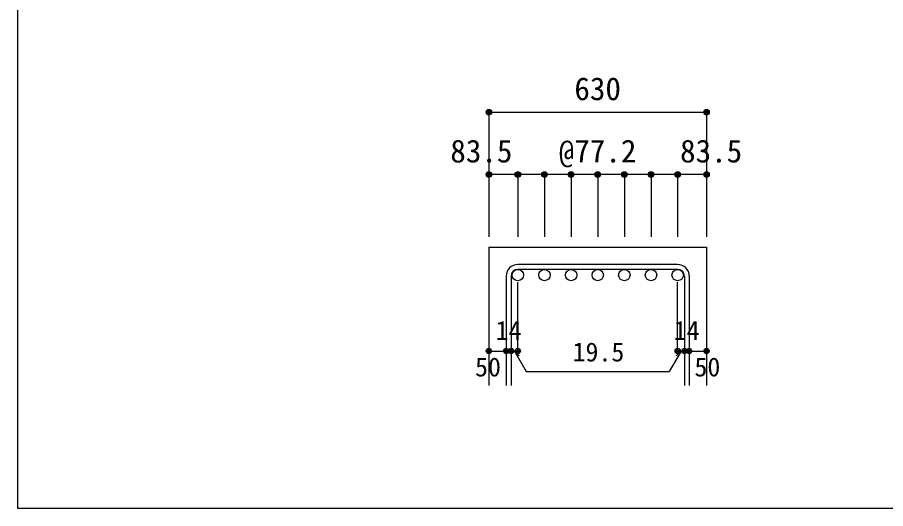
# Model space of a CAD drawing. Units: millimetres at full size, sheet at 1:30; details may follow other scales. Extents: x -5973 to 5954, y -4195 to 4201.
# Drawn here: x -5973 to -3464, y -4195 to -2776 of the extents above; entities that cross this region are included whole.
import ezdxf
from ezdxf.enums import TextEntityAlignment as Align

# ---------------------------------------------------------------- set-up
doc = ezdxf.new("R2010")
doc.units = ezdxf.units.MM
doc.header["$LTSCALE"] = 30
doc.header["$PDMODE"] = 32
doc.header["$PDSIZE"] = 15
for name, color, linetype in [('0-1_躯体線', 2, 'Continuous'), ('0-5_基礎梁筋', 7, 'Continuous'), ('0-6_スタラップ筋', 7, 'Continuous'), ('0-D_寸法', 4, 'Continuous'), ('F-0_枠', 6, 'Continuous')]:
    doc.layers.add(name, color=color, linetype=linetype)
doc.styles.add('ＭＳ ゴシック', font='')
doc.styles.get('ＭＳ ゴシック').set_extended_font_data('MS Gothic')

msp = doc.modelspace()

# ---------------------------------------------------------------- linework, layer by layer
at = {"layer": '0-1_躯体線'}
for p, q in [((-4610.3, -3439.89), (-4610.3, -3839.89)), ((-4610.3, -3439.89), (-3981.3, -3439.89)), ((-3981.3, -3439.89), (-3981.3, -3839.89))]:
    msp.add_line(p, q, dxfattribs=at)
at = {"layer": '0-5_基礎梁筋', "color": 3}
for centre in [(-4526.8, -3520.39), (-4449.8, -3520.39), (-4372.8, -3520.39), (-4295.8, -3520.39), (-4218.8, -3520.39), (-4141.8, -3520.39), (-4064.8, -3520.39)]:
    msp.add_circle(centre, 16.5, dxfattribs=at)
at = {"layer": '0-6_スタラップ筋'}
for p, q in [((-4064.8, -3489.89), (-4526.8, -3489.89)), ((-4064.8, -3503.89), (-4526.8, -3503.89)), ((-4560.3, -3523.39), (-4560.3, -3839.89)), ((-4546.3, -3523.39), (-4546.3, -3839.89)), ((-4045.3, -3523.39), (-4045.3, -3839.89)), ((-4031.3, -3523.39), (-4031.3, -3839.89))]:
    msp.add_line(p, q, dxfattribs=at)
for centre, radius, start, end in [((-4526.8, -3523.39), 33.5, 90, 180), ((-4526.8, -3523.39), 19.5, 90, 180), ((-4064.8, -3523.39), 33.5, 0, 90), ((-4064.8, -3523.39), 19.5, 0, 90)]:
    msp.add_arc(centre, radius, start, end, dxfattribs=at)
at = {"layer": '0-D_寸法'}
for p, q in [((-4610.3, -3049.89), (-4610.3, -3229.89)), ((-4610.3, -3049.89), (-3981.3, -3049.89)), ((-3981.3, -3049.89), (-3981.3, -3229.89)), ((-4526.8, -3229.89), (-4610.3, -3229.89)), ((-4610.3, -3229.89), (-4610.3, -3409.89)), ((-4295.8, -3229.89), (-4526.8, -3229.89)), ((-4526.8, -3229.89), (-4526.8, -3409.89)), ((-4449.8, -3229.89), (-4449.8, -3409.89)), ((-4372.8, -3229.89), (-4372.8, -3409.89)), ((-4295.8, -3229.89), (-4295.8, -3409.89)), ((-4064.8, -3229.89), (-4295.8, -3229.89)), ((-4218.8, -3229.89), (-4218.8, -3409.89)), ((-4141.8, -3229.89), (-4141.8, -3409.89)), ((-3981.3, -3229.89), (-4064.8, -3229.89)), ((-4064.8, -3229.89), (-4064.8, -3409.89)), ((-3981.3, -3229.89), (-3981.3, -3409.89)), ((-4526.8, -3739.89), (-4526.8, -3540.56)), ((-4064.8, -3739.89), (-4064.8, -3540.56)), ((-4610.3, -3739.89), (-4560.3, -3739.89)), ((-4560.3, -3739.89), (-4526.8, -3739.89)), ((-4536.55, -3739.89), (-4522.41, -3754.04)), ((-4536.55, -3739.89), (-4502.33, -3799.17)), ((-4055.05, -3739.89), (-4089.27, -3799.17)), ((-4055.05, -3739.89), (-4069.19, -3754.04)), ((-4064.8, -3739.89), (-3981.3, -3739.89)), ((-4045.3, -3739.89), (-4031.3, -3739.89)), ((-4502.33, -3799.17), (-4089.27, -3799.17))]:
    msp.add_line(p, q, dxfattribs=at)
msp.add_lwpolyline([(-3981.3, -3049.89), (-3981.3, -3229.89), (-3981.3, -3409.89)], dxfattribs=at)
for centre, radius in [((-4610.3, -3049.89), 8), ((-4610.3, -3049.89), 7.2), ((-4610.3, -3049.89), 6.4), ((-4610.3, -3049.89), 5.6), ((-4610.3, -3049.89), 4.8), ((-4610.3, -3049.89), 4), ((-4610.3, -3049.89), 3.2), ((-4610.3, -3049.89), 2.4), ((-4610.3, -3049.89), 1.6), ((-4610.3, -3049.89), 0.8), ((-3981.3, -3049.89), 8), ((-3981.3, -3049.89), 7.2), ((-3981.3, -3049.89), 6.4), ((-3981.3, -3049.89), 5.6), ((-3981.3, -3049.89), 4.8), ((-3981.3, -3049.89), 4), ((-3981.3, -3049.89), 3.2), ((-3981.3, -3049.89), 2.4), ((-3981.3, -3049.89), 1.6), ((-3981.3, -3049.89), 0.8), ((-4610.3, -3229.89), 8), ((-4610.3, -3229.89), 7.2), ((-4610.3, -3229.89), 6.4), ((-4610.3, -3229.89), 5.6), ((-4610.3, -3229.89), 4.8), ((-4610.3, -3229.89), 4), ((-4610.3, -3229.89), 3.2), ((-4610.3, -3229.89), 2.4), ((-4610.3, -3229.89), 1.6), ((-4610.3, -3229.89), 0.8), ((-4526.8, -3229.89), 8), ((-4526.8, -3229.89), 7.2), ((-4526.8, -3229.89), 6.4), ((-4526.8, -3229.89), 5.6), ((-4526.8, -3229.89), 4.8), ((-4526.8, -3229.89), 4), ((-4526.8, -3229.89), 3.2), ((-4526.8, -3229.89), 2.4), ((-4526.8, -3229.89), 1.6), ((-4526.8, -3229.89), 0.8), ((-4449.8, -3229.89), 8), ((-4449.8, -3229.89), 7.2), ((-4449.8, -3229.89), 6.4), ((-4449.8, -3229.89), 5.6), ((-4449.8, -3229.89), 4.8), ((-4449.8, -3229.89), 4), ((-4449.8, -3229.89), 3.2), ((-4449.8, -3229.89), 2.4), ((-4449.8, -3229.89), 1.6), ((-4449.8, -3229.89), 0.8), ((-4372.8, -3229.89), 8), ((-4372.8, -3229.89), 7.2), ((-4372.8, -3229.89), 6.4), ((-4372.8, -3229.89), 5.6), ((-4372.8, -3229.89), 4.8), ((-4372.8, -3229.89), 4), ((-4372.8, -3229.89), 3.2), ((-4372.8, -3229.89), 2.4), ((-4372.8, -3229.89), 1.6), ((-4372.8, -3229.89), 0.8), ((-4295.8, -3229.89), 8), ((-4295.8, -3229.89), 7.2), ((-4295.8, -3229.89), 6.4), ((-4295.8, -3229.89), 5.6), ((-4295.8, -3229.89), 4.8), ((-4295.8, -3229.89), 4), ((-4295.8, -3229.89), 3.2), ((-4295.8, -3229.89), 2.4), ((-4295.8, -3229.89), 1.6), ((-4295.8, -3229.89), 0.8), ((-4218.8, -3229.89), 8), ((-4218.8, -3229.89), 7.2), ((-4218.8, -3229.89), 6.4), ((-4218.8, -3229.89), 5.6), ((-4218.8, -3229.89), 4.8), ((-4218.8, -3229.89), 4), ((-4218.8, -3229.89), 3.2), ((-4218.8, -3229.89), 2.4), ((-4218.8, -3229.89), 1.6), ((-4218.8, -3229.89), 0.8), ((-4141.8, -3229.89), 8), ((-4141.8, -3229.89), 7.2), ((-4141.8, -3229.89), 6.4), ((-4141.8, -3229.89), 5.6), ((-4141.8, -3229.89), 4.8), ((-4141.8, -3229.89), 4), ((-4141.8, -3229.89), 3.2), ((-4141.8, -3229.89), 2.4), ((-4141.8, -3229.89), 1.6), ((-4141.8, -3229.89), 0.8), ((-4064.8, -3229.89), 8), ((-4064.8, -3229.89), 7.2), ((-4064.8, -3229.89), 6.4), ((-4064.8, -3229.89), 5.6), ((-4064.8, -3229.89), 4.8), ((-4064.8, -3229.89), 4), ((-4064.8, -3229.89), 3.2), ((-4064.8, -3229.89), 2.4), ((-4064.8, -3229.89), 1.6), ((-4064.8, -3229.89), 0.8), ((-3981.3, -3229.89), 8), ((-3981.3, -3229.89), 7.2), ((-3981.3, -3229.89), 6.4), ((-3981.3, -3229.89), 5.6), ((-3981.3, -3229.89), 4.8), ((-3981.3, -3229.89), 4), ((-3981.3, -3229.89), 3.2), ((-3981.3, -3229.89), 2.4), ((-3981.3, -3229.89), 1.6), ((-3981.3, -3229.89), 0.8), ((-4610.3, -3739.89), 4), ((-4610.3, -3739.89), 3.6), ((-4610.3, -3739.89), 3.2), ((-4610.3, -3739.89), 2.8), ((-4610.3, -3739.89), 2.4), ((-4610.3, -3739.89), 2), ((-4610.3, -3739.89), 1.6), ((-4560.3, -3739.89), 4), ((-4560.3, -3739.89), 3.6), ((-4560.3, -3739.89), 3.2), ((-4560.3, -3739.89), 2.8), ((-4560.3, -3739.89), 2.4), ((-4560.3, -3739.89), 2), ((-4560.3, -3739.89), 1.6), ((-4546.3, -3739.89), 4), ((-4546.3, -3739.89), 3.6), ((-4546.3, -3739.89), 3.2), ((-4546.3, -3739.89), 2.8), ((-4546.3, -3739.89), 2.4), ((-4546.3, -3739.89), 2), ((-4546.3, -3739.89), 1.6), ((-4526.8, -3739.89), 4), ((-4526.8, -3739.89), 3.6), ((-4526.8, -3739.89), 3.2), ((-4526.8, -3739.89), 2.8), ((-4526.8, -3739.89), 2.4), ((-4526.8, -3739.89), 2), ((-4526.8, -3739.89), 1.6), ((-4064.8, -3739.89), 4), ((-4064.8, -3739.89), 3.6), ((-4064.8, -3739.89), 3.2), ((-4064.8, -3739.89), 2.8), ((-4064.8, -3739.89), 2.4), ((-4064.8, -3739.89), 2), ((-4064.8, -3739.89), 1.6), ((-4045.3, -3739.89), 4), ((-4045.3, -3739.89), 3.6), ((-4045.3, -3739.89), 3.2), ((-4045.3, -3739.89), 2.8), ((-4045.3, -3739.89), 2.4), ((-4045.3, -3739.89), 2), ((-4045.3, -3739.89), 1.6), ((-4031.3, -3739.89), 4), ((-4031.3, -3739.89), 3.6), ((-4031.3, -3739.89), 3.2), ((-4031.3, -3739.89), 2.8), ((-4031.3, -3739.89), 2.4), ((-4031.3, -3739.89), 2), ((-4031.3, -3739.89), 1.6), ((-3981.3, -3739.89), 4), ((-3981.3, -3739.89), 3.6), ((-3981.3, -3739.89), 3.2), ((-3981.3, -3739.89), 2.8), ((-3981.3, -3739.89), 2.4), ((-3981.3, -3739.89), 2), ((-3981.3, -3739.89), 1.6), ((-4610.3, -3739.89), 1.2), ((-4610.3, -3739.89), 0.8), ((-4610.3, -3739.89), 0.4), ((-4560.3, -3739.89), 1.2), ((-4560.3, -3739.89), 0.8), ((-4560.3, -3739.89), 0.4), ((-4546.3, -3739.89), 1.2), ((-4546.3, -3739.89), 0.8), ((-4546.3, -3739.89), 0.4), ((-4526.8, -3739.89), 1.2), ((-4526.8, -3739.89), 0.8), ((-4526.8, -3739.89), 0.4), ((-4064.8, -3739.89), 1.2), ((-4064.8, -3739.89), 0.8), ((-4064.8, -3739.89), 0.4), ((-4045.3, -3739.89), 1.2), ((-4045.3, -3739.89), 0.8), ((-4045.3, -3739.89), 0.4), ((-4031.3, -3739.89), 1.2), ((-4031.3, -3739.89), 0.8), ((-4031.3, -3739.89), 0.4), ((-3981.3, -3739.89), 1.2), ((-3981.3, -3739.89), 0.8), ((-3981.3, -3739.89), 0.4)]:
    msp.add_circle(centre, radius, dxfattribs=at)
at = {"layer": '0-D_寸法', "color": 7}
for p in [(-4610.3, -3049.89), (-3981.3, -3049.89), (-4610.3, -3229.89), (-4526.8, -3229.89), (-4449.8, -3229.89), (-4372.8, -3229.89), (-4295.8, -3229.89), (-4218.8, -3229.89), (-4141.8, -3229.89), (-4064.8, -3229.89), (-3981.3, -3229.89), (-4610.3, -3739.89), (-4560.3, -3739.89), (-4546.3, -3739.89), (-4526.8, -3739.89), (-4064.8, -3739.89), (-4045.3, -3739.89), (-4031.3, -3739.89), (-3981.3, -3739.89)]:
    msp.add_point(p, dxfattribs=at)
at = {"layer": 'F-0_枠'}
for p in [(-5972.88, 4201.15), (5954.1, -4195.24)]:
    msp.add_line(p, (-5972.88, -4195.24), dxfattribs=at)

# ---------------------------------------------------------------- texts
at = {"layer": '0-D_寸法', "style": 'ＭＳ ゴシック'}
for s, height, p in [('630', 65.98, (-4363.3, -3034.89)), ('83.5', 65.98, (-4721.8, -3214.89)), ('@77.2', 65.98, (-4408.3, -3214.89)), ('83.5', 65.98, (-4057.8, -3214.89)), ('14', 54.99, (-4590.84, -3724.44)), ('14', 54.99, (-4076.26, -3724.44)), ('19.5', 54.99, (-4368.56, -3786.53)), ('50', 54.99, (-4650.3, -3829.89)), ('50', 54.99, (-4016.3, -3829.89))]:
    msp.add_text(s, height=height, dxfattribs=at).set_placement(p, align=Align.BOTTOM_LEFT)

doc.saveas('drawing.dxf')
